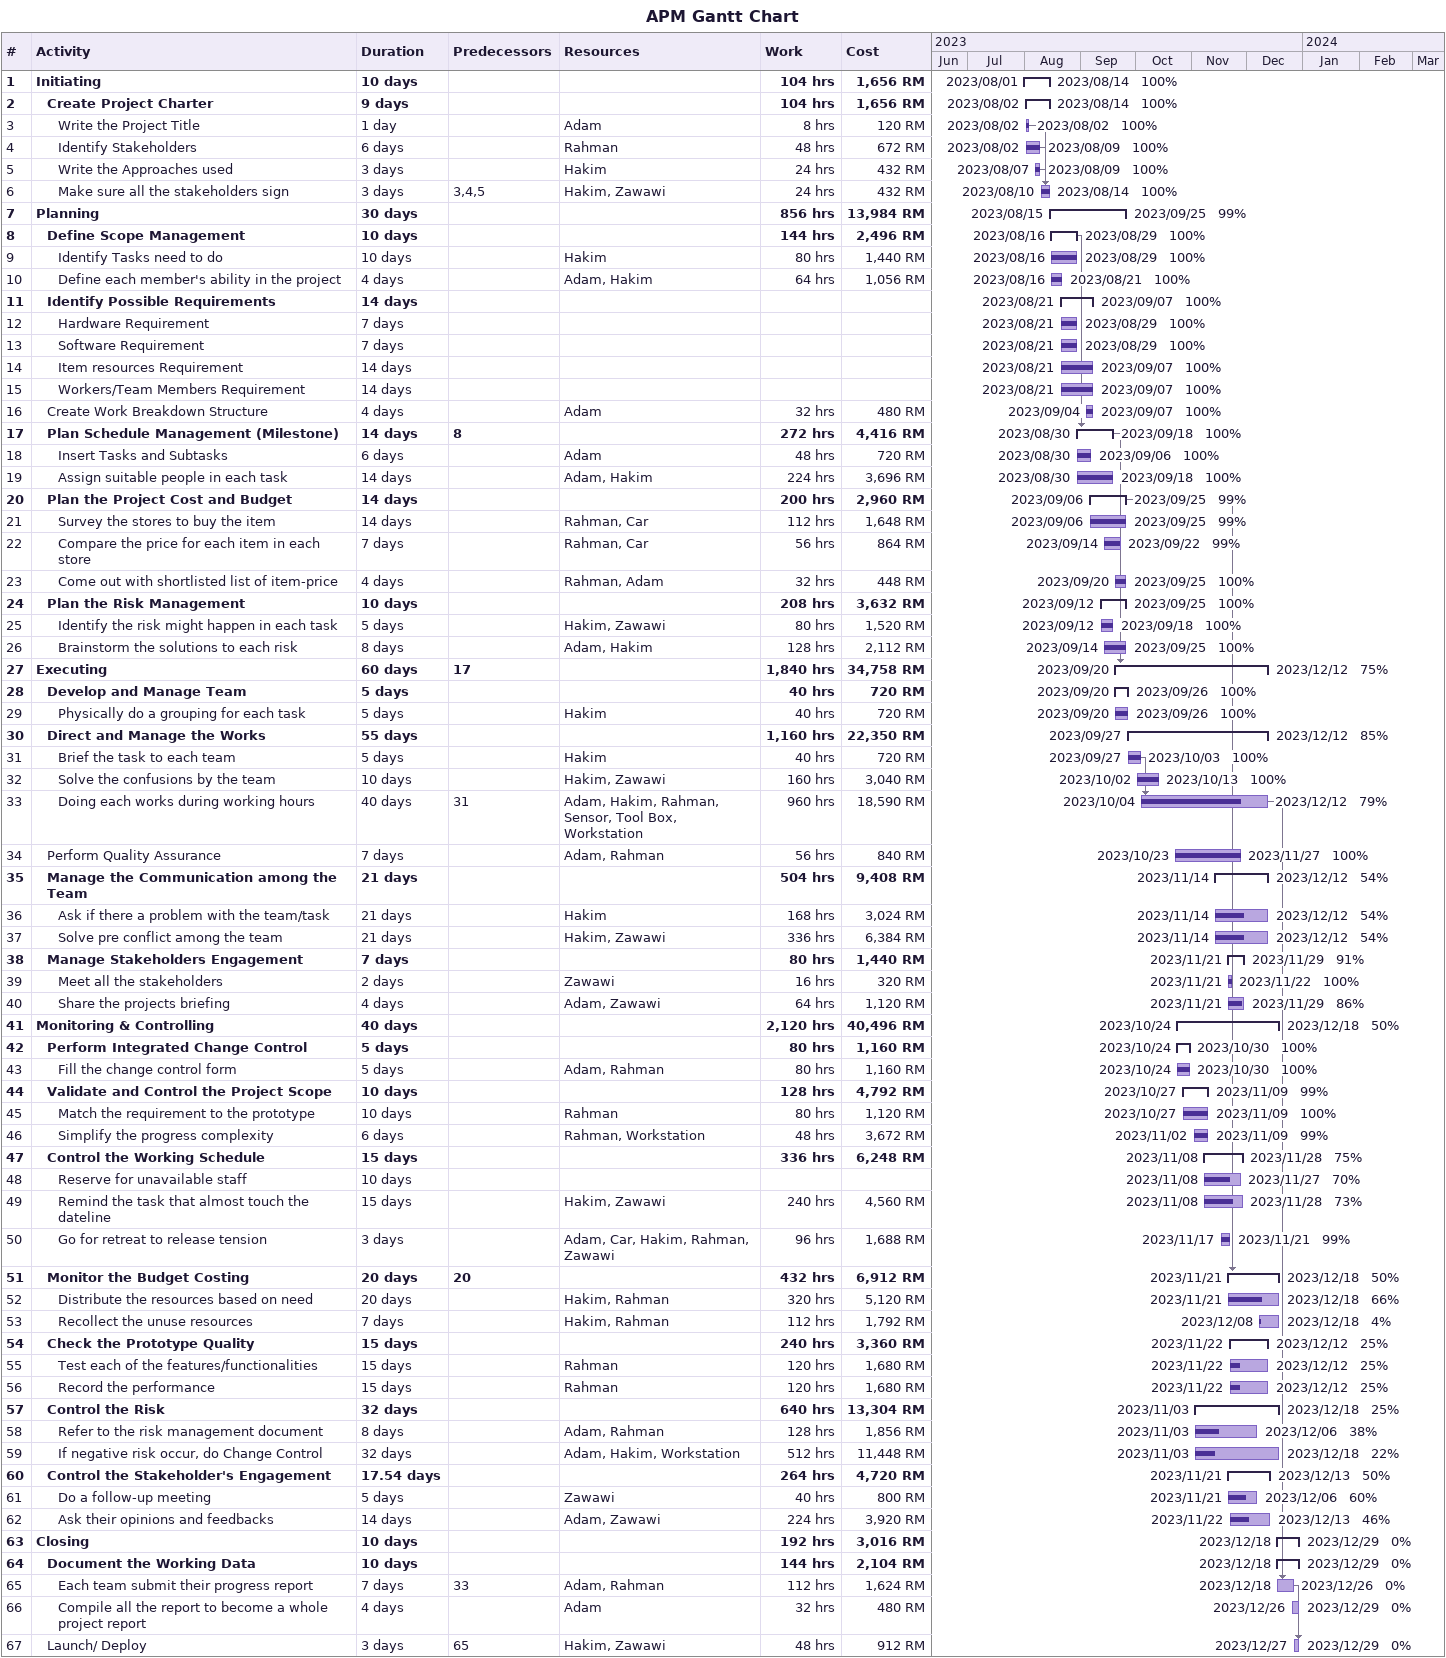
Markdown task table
APM Gantt Chart

| ID | Level | Task | Duration | Start | Finish | Predecessors | Resources | % complete | Work (h) | Cost (RM) |
|---|---|---|---|---|---|---|---|---|---|---|
| 1 | 1 | **Initiating** | 10d | 2023-08-01 | 2023-08-14 |  |  | 100 | 104 | 1656 |
| 2 | 2 | **Create Project Charter** | 9d | 2023-08-02 | 2023-08-14 |  |  | 100 | 104 | 1656 |
| 3 | 3 | Write the Project Title | 1d | 2023-08-02 | 2023-08-02 |  | Adam | 100 | 8 | 120 |
| 4 | 3 | Identify Stakeholders | 6d | 2023-08-02 | 2023-08-09 |  | Rahman | 100 | 48 | 672 |
| 5 | 3 | Write the Approaches used | 3d | 2023-08-07 | 2023-08-09 |  | Hakim | 100 | 24 | 432 |
| 6 | 3 | Make sure all the stakeholders sign | 3d | 2023-08-10 | 2023-08-14 | 3, 4, 5 | Hakim, Zawawi | 100 | 24 | 432 |
| 7 | 1 | **Planning** | 30d | 2023-08-15 | 2023-09-25 |  |  | 99 | 856 | 13984 |
| 8 | 2 | **Define Scope Management** | 10d | 2023-08-16 | 2023-08-29 |  |  | 100 | 144 | 2496 |
| 9 | 3 | Identify Tasks need to do | 10d | 2023-08-16 | 2023-08-29 |  | Hakim | 100 | 80 | 1440 |
| 10 | 3 | Define each member's ability in the project | 4d | 2023-08-16 | 2023-08-21 |  | Adam, Hakim | 100 | 64 | 1056 |
| 11 | 2 | **Identify Possible Requirements** | 14d | 2023-08-21 | 2023-09-07 |  |  | 100 |  |  |
| 12 | 3 | Hardware Requirement | 7d | 2023-08-21 | 2023-08-29 |  |  | 100 |  |  |
| 13 | 3 | Software Requirement | 7d | 2023-08-21 | 2023-08-29 |  |  | 100 |  |  |
| 14 | 3 | Item resources Requirement | 14d | 2023-08-21 | 2023-09-07 |  |  | 100 |  |  |
| 15 | 3 | Workers/Team Members Requirement | 14d | 2023-08-21 | 2023-09-07 |  |  | 100 |  |  |
| 16 | 2 | Create Work Breakdown Structure | 4d | 2023-09-04 | 2023-09-07 |  | Adam | 100 | 32 | 480 |
| 17 | 2 | **Plan Schedule Management (Milestone)** | 14d | 2023-08-30 | 2023-09-18 | 8 |  | 100 | 272 | 4416 |
| 18 | 3 | Insert Tasks and Subtasks | 6d | 2023-08-30 | 2023-09-06 |  | Adam | 100 | 48 | 720 |
| 19 | 3 | Assign suitable people in each task | 14d | 2023-08-30 | 2023-09-18 |  | Adam, Hakim | 100 | 224 | 3696 |
| 20 | 2 | **Plan the Project Cost and Budget** | 14d | 2023-09-06 | 2023-09-25 |  |  | 99 | 200 | 2960 |
| 21 | 3 | Survey the stores to buy the item | 14d | 2023-09-06 | 2023-09-25 |  | Rahman, Car | 99 | 112 | 1648 |
| 22 | 3 | Compare the price for each item in each store | 7d | 2023-09-14 | 2023-09-22 |  | Rahman, Car | 99 | 56 | 864 |
| 23 | 3 | Come out with shortlisted list of item-price | 4d | 2023-09-20 | 2023-09-25 |  | Rahman, Adam | 100 | 32 | 448 |
| 24 | 2 | **Plan the Risk Management** | 10d | 2023-09-12 | 2023-09-25 |  |  | 100 | 208 | 3632 |
| 25 | 3 | Identify the risk might happen in each task | 5d | 2023-09-12 | 2023-09-18 |  | Hakim, Zawawi | 100 | 80 | 1520 |
| 26 | 3 | Brainstorm the solutions to each risk | 8d | 2023-09-14 | 2023-09-25 |  | Adam, Hakim | 100 | 128 | 2112 |
| 27 | 1 | **Executing** | 60d | 2023-09-20 | 2023-12-12 | 17 |  | 75 | 1840 | 34758 |
| 28 | 2 | **Develop and Manage Team** | 5d | 2023-09-20 | 2023-09-26 |  |  | 100 | 40 | 720 |
| 29 | 3 | Physically do a grouping for each task | 5d | 2023-09-20 | 2023-09-26 |  | Hakim | 100 | 40 | 720 |
| 30 | 2 | **Direct and Manage the Works** | 55d | 2023-09-27 | 2023-12-12 |  |  | 85 | 1160 | 22350 |
| 31 | 3 | Brief the task to each team | 5d | 2023-09-27 | 2023-10-03 |  | Hakim | 100 | 40 | 720 |
| 32 | 3 | Solve the confusions by the team | 10d | 2023-10-02 | 2023-10-13 |  | Hakim, Zawawi | 100 | 160 | 3040 |
| 33 | 3 | Doing each works during working hours | 40d | 2023-10-04 | 2023-12-12 | 31 | Adam, Hakim, Rahman, Sensor, Tool Box, Workstation | 79 | 960 | 18590 |
| 34 | 2 | Perform Quality Assurance | 7d | 2023-10-23 | 2023-11-27 |  | Adam, Rahman | 100 | 56 | 840 |
| 35 | 2 | **Manage the Communication among the Team** | 21d | 2023-11-14 | 2023-12-12 |  |  | 54 | 504 | 9408 |
| 36 | 3 | Ask if there a problem with the team/task | 21d | 2023-11-14 | 2023-12-12 |  | Hakim | 54 | 168 | 3024 |
| 37 | 3 | Solve pre conflict among the team | 21d | 2023-11-14 | 2023-12-12 |  | Hakim, Zawawi | 54 | 336 | 6384 |
| 38 | 2 | **Manage Stakeholders Engagement** | 7d | 2023-11-21 | 2023-11-29 |  |  | 91 | 80 | 1440 |
| 39 | 3 | Meet all the stakeholders | 2d | 2023-11-21 | 2023-11-22 |  | Zawawi | 100 | 16 | 320 |
| 40 | 3 | Share the projects briefing | 4d | 2023-11-21 | 2023-11-29 |  | Adam, Zawawi | 86 | 64 | 1120 |
| 41 | 1 | **Monitoring & Controlling** | 40d | 2023-10-24 | 2023-12-18 |  |  | 50 | 2120 | 40496 |
| 42 | 2 | **Perform Integrated Change Control** | 5d | 2023-10-24 | 2023-10-30 |  |  | 100 | 80 | 1160 |
| 43 | 3 | Fill the change control form | 5d | 2023-10-24 | 2023-10-30 |  | Adam, Rahman | 100 | 80 | 1160 |
| 44 | 2 | **Validate and Control the Project Scope** | 10d | 2023-10-27 | 2023-11-09 |  |  | 99 | 128 | 4792 |
| 45 | 3 | Match the requirement to the prototype | 10d | 2023-10-27 | 2023-11-09 |  | Rahman | 100 | 80 | 1120 |
| 46 | 3 | Simplify the progress complexity | 6d | 2023-11-02 | 2023-11-09 |  | Rahman, Workstation | 99 | 48 | 3672 |
| 47 | 2 | **Control the Working Schedule** | 15d | 2023-11-08 | 2023-11-28 |  |  | 75 | 336 | 6248 |
| 48 | 3 | Reserve for unavailable staff | 10d | 2023-11-08 | 2023-11-27 |  |  | 70 |  |  |
| 49 | 3 | Remind the task that almost touch the dateline | 15d | 2023-11-08 | 2023-11-28 |  | Hakim, Zawawi | 73 | 240 | 4560 |
| 50 | 3 | Go for retreat to release tension | 3d | 2023-11-17 | 2023-11-21 |  | Adam, Car, Hakim, Rahman, Zawawi | 99 | 96 | 1688 |
| 51 | 2 | **Monitor the Budget Costing** | 20d | 2023-11-21 | 2023-12-18 | 20 |  | 50 | 432 | 6912 |
| 52 | 3 | Distribute the resources based on need | 20d | 2023-11-21 | 2023-12-18 |  | Hakim, Rahman | 66 | 320 | 5120 |
| 53 | 3 | Recollect the unuse resources | 7d | 2023-12-08 | 2023-12-18 |  | Hakim, Rahman | 4 | 112 | 1792 |
| 54 | 2 | **Check the Prototype Quality** | 15d | 2023-11-22 | 2023-12-12 |  |  | 25 | 240 | 3360 |
| 55 | 3 | Test each of the features/functionalities | 15d | 2023-11-22 | 2023-12-12 |  | Rahman | 25 | 120 | 1680 |
| 56 | 3 | Record the performance | 15d | 2023-11-22 | 2023-12-12 |  | Rahman | 25 | 120 | 1680 |
| 57 | 2 | **Control the Risk** | 32d | 2023-11-03 | 2023-12-18 |  |  | 25 | 640 | 13304 |
| 58 | 3 | Refer to the risk management document | 8d | 2023-11-03 | 2023-12-06 |  | Adam, Rahman | 38 | 128 | 1856 |
| 59 | 3 | If negative risk occur, do Change Control | 32d | 2023-11-03 | 2023-12-18 |  | Adam, Hakim, Workstation | 22 | 512 | 11448 |
| 60 | 2 | **Control the Stakeholder's Engagement** | 17.54d | 2023-11-21 | 2023-12-13 |  |  | 50 | 264 | 4720 |
| 61 | 3 | Do a follow-up meeting | 5d | 2023-11-21 | 2023-12-06 |  | Zawawi | 60 | 40 | 800 |
| 62 | 3 | Ask their opinions and feedbacks | 14d | 2023-11-22 | 2023-12-13 |  | Adam, Zawawi | 46 | 224 | 3920 |
| 63 | 1 | **Closing** | 10d | 2023-12-18 | 2023-12-29 |  |  | 0 | 192 | 3016 |
| 64 | 2 | **Document the Working Data** | 10d | 2023-12-18 | 2023-12-29 |  |  | 0 | 144 | 2104 |
| 65 | 3 | Each team submit their progress report | 7d | 2023-12-18 | 2023-12-26 | 33 | Adam, Rahman | 0 | 112 | 1624 |
| 66 | 3 | Compile all the report to become a whole project report | 4d | 2023-12-26 | 2023-12-29 |  | Adam | 0 | 32 | 480 |
| 67 | 2 | Launch/ Deploy | 3d | 2023-12-27 | 2023-12-29 | 65 | Hakim, Zawawi | 0 | 48 | 912 |
